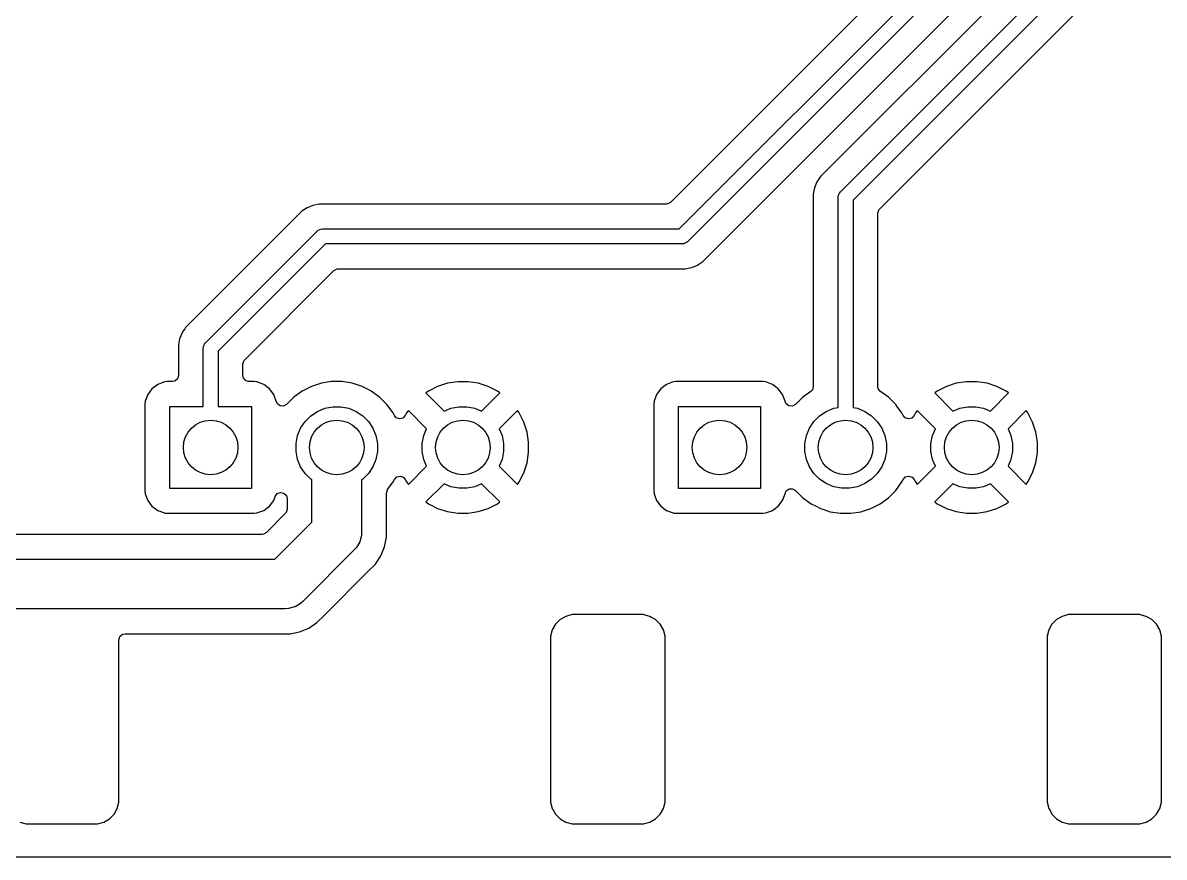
# Model space of a CAD drawing. Extents: x 103 to 241, y -131 to -73.
# Drawn here: x 142.22 to 165.21, y -131.5 to -114.7 of the extents above; entities that cross this region are included whole.
import ezdxf

# ---------------------------------------------------------------- set-up
doc = ezdxf.new("R2010")
doc.units = 0
doc.layers.add('BLACK', color=7, linetype='CONTINUOUS')

msp = doc.modelspace()

# ---------------------------------------------------------------- linework, layer by layer
at = {"layer": 'BLACK', "linetype": 'CONTINUOUS'}
for p, q in [((158.683934, -118.103934), (171, -105.787868)), ((171, -106.212132), (158.94, -118.272132)), ((159.476819, -118.443127), (170.287819, -107.632127)), ((162.963181, -110.616873), (155.266873, -118.313181)), ((155.437868, -118.85), (163.55946, -110.728407)), ((163.771592, -110.940539), (155.606066, -119.106066)), ((155.914669, -119.505277), (163.883127, -111.536819)), ((164.409984, -111.670069), (158.284727, -117.795325)), ((158.213534, -117.901874), (158.164499, -118.020255)), ((158.231712, -117.874669), (158.213534, -117.901874)), ((158.284721, -117.795332), (158.231711, -117.874668)), ((158.231711, -117.874668), (158.231712, -117.874669)), ((158.284727, -117.795325), (158.284721, -117.795332)), ((158.164497, -118.020261), (158.1395, -118.145928)), ((158.1395, -118.145928), (158.1395, -122.021025)), ((158.164499, -118.020255), (158.164497, -118.020261)), ((158.642882, -118.180736), (158.6573, -118.145928)), ((158.6573, -118.145928), (158.665279, -118.126665)), ((158.665279, -118.126665), (158.683934, -118.103934)), ((148.01122, -118.39481), (147.941881, -118.42353)), ((148.060251, -118.3745), (148.01122, -118.39481)), ((148.060261, -118.374497), (148.060251, -118.3745)), ((148.185929, -118.3495), (148.060261, -118.374497)), ((155.179192, -118.3495), (148.185929, -118.3495)), ((155.20555, -118.346666), (155.179192, -118.3495)), ((155.266873, -118.313181), (155.20555, -118.346666)), ((158.64, -118.21), (158.642882, -118.180736)), ((158.64, -122.442724), (158.64, -118.21)), ((158.94, -118.272132), (158.94, -122.442724)), ((147.835325, -118.494727), (145.494724, -120.835329)), ((147.835332, -118.494721), (147.835325, -118.494727)), ((147.941863, -118.42354), (147.835332, -118.494721)), ((147.941881, -118.42353), (147.941863, -118.42354)), ((159.4405, -118.530808), (159.460185, -118.463769)), ((159.4405, -122.021025), (159.4405, -118.530808)), ((159.460185, -118.463769), (159.476819, -118.443127)), ((148.166665, -118.875279), (148.198339, -118.862159)), ((148.198339, -118.862159), (148.220736, -118.852882)), ((148.220736, -118.852882), (148.25, -118.85)), ((148.25, -118.85), (155.437868, -118.85)), ((145.893934, -121.143934), (148.143934, -118.893934)), ((148.143934, -118.893934), (148.166665, -118.875279)), ((148.312132, -119.15), (146.15, -121.312132)), ((155.5, -119.15), (148.312132, -119.15)), ((155.529264, -119.147118), (155.5, -119.15)), ((155.551661, -119.13784), (155.529264, -119.147118)), ((155.583335, -119.124721), (155.551661, -119.13784)), ((155.606066, -119.106066), (155.583335, -119.124721)), ((155.832386, -119.560256), (155.914669, -119.505277)), ((146.686819, -121.483127), (148.483127, -119.686819)), ((148.483127, -119.686819), (148.54445, -119.653334)), ((148.54445, -119.653334), (148.570808, -119.6505)), ((148.570808, -119.6505), (155.564071, -119.6505)), ((155.564071, -119.6505), (155.648615, -119.633682)), ((155.648615, -119.633682), (155.689744, -119.625501)), ((155.689744, -119.625501), (155.808127, -119.576465)), ((155.808127, -119.576465), (155.832386, -119.560256)), ((145.454979, -120.894813), (145.423534, -120.941873)), ((145.47599, -120.863368), (145.454979, -120.894813)), ((145.494723, -120.835331), (145.47599, -120.863368)), ((145.494724, -120.835329), (145.494723, -120.835331)), ((145.374497, -121.060261), (145.3495, -121.185928)), ((145.374499, -121.060255), (145.374497, -121.060261)), ((145.423534, -120.941873), (145.374499, -121.060255)), ((145.875279, -121.166665), (145.893934, -121.143934)), ((145.3495, -121.185928), (145.3495, -121.8005)), ((145.85, -121.25), (145.852882, -121.220736)), ((145.85, -122.425), (145.85, -121.25)), ((145.852882, -121.220736), (145.8673, -121.185928)), ((145.8673, -121.185928), (145.875279, -121.166665)), ((146.15, -121.312132), (146.15, -122.425)), ((146.6505, -121.570808), (146.670185, -121.503769)), ((146.6505, -121.8005), (146.6505, -121.570808)), ((146.670185, -121.503769), (146.686819, -121.483127)), ((145.3495, -121.8005), (145.329815, -121.867539)), ((146.655523, -121.835435), (146.6505, -121.8005)), ((146.659418, -121.841496), (146.655523, -121.835435)), ((146.661706, -121.852011), (146.659418, -121.841496)), ((146.679007, -121.871978), (146.661706, -121.852011)), ((144.817452, -122.067455), (144.731206, -122.182664)), ((144.817455, -122.067452), (144.817452, -122.067455)), ((144.932664, -121.981206), (144.817455, -122.067452)), ((144.932671, -121.981202), (144.932664, -121.981206)), ((145.067516, -121.930908), (144.932671, -121.981202)), ((145.127123, -121.924501), (145.067516, -121.930908)), ((145.12713, -121.9245), (145.127123, -121.924501)), ((145.225501, -121.9245), (145.12713, -121.9245)), ((145.277011, -121.913294), (145.225501, -121.9245)), ((145.329815, -121.867539), (145.277011, -121.913294)), ((146.693297, -121.894213), (146.679007, -121.871978)), ((146.701533, -121.897974), (146.693297, -121.894213)), ((146.707461, -121.904815), (146.701533, -121.897974)), ((146.732812, -121.912259), (146.707461, -121.904815)), ((146.756853, -121.923238), (146.732812, -121.912259)), ((146.765814, -121.921949), (146.756853, -121.923238)), ((146.7745, -121.9245), (146.765814, -121.921949)), ((146.872865, -121.9245), (146.7745, -121.9245)), ((146.872873, -121.9245), (146.872865, -121.9245)), ((146.872881, -121.9245), (146.872873, -121.9245)), ((146.872883, -121.924501), (146.872881, -121.9245)), ((146.932483, -121.930908), (146.872883, -121.924501)), ((147.067328, -121.981202), (146.932482, -121.930908)), ((146.932482, -121.930908), (146.932483, -121.930908)), ((147.067335, -121.981206), (147.067328, -121.981202)), ((147.182544, -122.067452), (147.067335, -121.981206)), ((147.182547, -122.067455), (147.182544, -122.067452)), ((147.268793, -122.182664), (147.182547, -122.067455)), ((148.031179, -122.021612), (147.845285, -122.11633)), ((148.22961, -121.957137), (148.031179, -122.021612)), ((148.435676, -121.9245), (148.22961, -121.957137)), ((148.435681, -121.9245), (148.435676, -121.9245)), ((148.644319, -121.9245), (148.435681, -121.9245)), ((148.644324, -121.9245), (148.644319, -121.9245)), ((148.850389, -121.957137), (148.644324, -121.9245)), ((149.04882, -122.021612), (148.850389, -121.957137)), ((149.224047, -122.110895), (149.04882, -122.021612)), ((150.571372, -122.022075), (150.385552, -122.116757)), ((150.769727, -121.957626), (150.571372, -122.022075)), ((150.975721, -121.925), (150.769727, -121.957626)), ((151.184279, -121.925), (150.975721, -121.925)), ((151.390272, -121.957626), (151.184279, -121.925)), ((151.588627, -122.022075), (151.390272, -121.957626)), ((151.774451, -122.116759), (151.588627, -122.022075)), ((155.067452, -122.067455), (154.981206, -122.182664)), ((155.067455, -122.067452), (155.067452, -122.067455)), ((155.182664, -121.981206), (155.067455, -122.067452)), ((155.182671, -121.981202), (155.182664, -121.981206)), ((155.317516, -121.930908), (155.182671, -121.981202)), ((155.377123, -121.924501), (155.317516, -121.930908)), ((155.377129, -121.9245), (155.377123, -121.924501)), ((157.122864, -121.9245), (155.377129, -121.9245)), ((157.122873, -121.9245), (157.122864, -121.9245)), ((157.122881, -121.9245), (157.122873, -121.9245)), ((157.122883, -121.924501), (157.122881, -121.9245)), ((157.182483, -121.930908), (157.122883, -121.924501)), ((157.317328, -121.981202), (157.182482, -121.930908)), ((157.182482, -121.930908), (157.182483, -121.930908)), ((157.317335, -121.981206), (157.317328, -121.981202)), ((157.432544, -122.067452), (157.317335, -121.981206)), ((157.432547, -122.067455), (157.432544, -122.067452)), ((157.518793, -122.182664), (157.432547, -122.067455)), ((158.1395, -122.021025), (158.119815, -122.088064)), ((159.448949, -122.066012), (159.4405, -122.021025)), ((159.491614, -122.121343), (159.448949, -122.066012)), ((160.821372, -122.022075), (160.635552, -122.116757)), ((161.019727, -121.957626), (160.821372, -122.022075)), ((161.225721, -121.925), (161.019727, -121.957626)), ((161.434279, -121.925), (161.225721, -121.925)), ((161.640272, -121.957626), (161.434279, -121.925)), ((161.838627, -122.022075), (161.640272, -121.957626)), ((162.024451, -122.116759), (161.838627, -122.022075)), ((144.731202, -122.182671), (144.680908, -122.317517)), ((144.731206, -122.182664), (144.731202, -122.182671)), ((147.268797, -122.182671), (147.268793, -122.182664)), ((147.319092, -122.31752), (147.268797, -122.182671)), ((147.676496, -122.238964), (147.529426, -122.386034)), ((147.845285, -122.11633), (147.676496, -122.238964)), ((149.234714, -122.11633), (149.224047, -122.110895)), ((149.403505, -122.238965), (149.234714, -122.11633)), ((149.551035, -122.386495), (149.403505, -122.238965)), ((150.385552, -122.116757), (150.33618, -122.152627)), ((150.33618, -122.152627), (150.701613, -122.518059)), ((151.458386, -122.518059), (151.823819, -122.152627)), ((151.823819, -122.152627), (151.774451, -122.116759)), ((154.981202, -122.182671), (154.930908, -122.317517)), ((154.981206, -122.182664), (154.981202, -122.182671)), ((157.518797, -122.182671), (157.518793, -122.182664)), ((157.569092, -122.31752), (157.518797, -122.182671)), ((157.926496, -122.238964), (157.779426, -122.386034)), ((158.088386, -122.121343), (157.926496, -122.238964)), ((158.119815, -122.088064), (158.088386, -122.121343)), ((159.653505, -122.238965), (159.491614, -122.121343)), ((159.801035, -122.386495), (159.653505, -122.238965)), ((160.635552, -122.116757), (160.58618, -122.152627)), ((160.58618, -122.152627), (160.951613, -122.518059)), ((161.708386, -122.518059), (162.073819, -122.152627)), ((162.073819, -122.152627), (162.024451, -122.116759)), ((144.674501, -122.377116), (144.6745, -122.377135)), ((144.6745, -122.377135), (144.6745, -124.12287)), ((144.680908, -122.317517), (144.674501, -122.377116)), ((145.175, -124.075), (145.175, -122.425)), ((145.175, -122.425), (145.85, -122.425)), ((146.15, -122.425), (146.825, -122.425)), ((146.825, -122.425), (146.825, -124.075)), ((147.320876, -122.325068), (147.319092, -122.31752)), ((147.323515, -122.324444), (147.320876, -122.325068)), ((147.342478, -122.372662), (147.323515, -122.324444)), ((147.398411, -122.414534), (147.342478, -122.372662)), ((147.468103, -122.419518), (147.398411, -122.414534)), ((147.529426, -122.386034), (147.468103, -122.419518)), ((148.016626, -122.612266), (148.151098, -122.522415)), ((148.151098, -122.522415), (148.300515, -122.460524)), ((148.300515, -122.460524), (148.459136, -122.428973)), ((148.459136, -122.428973), (148.620864, -122.428973)), ((148.620864, -122.428973), (148.779485, -122.460524)), ((148.779485, -122.460524), (148.928902, -122.522415)), ((148.928902, -122.522415), (149.063374, -122.612266)), ((149.587334, -122.436456), (149.551035, -122.386495)), ((149.673671, -122.555287), (149.587334, -122.436456)), ((149.982627, -122.50618), (149.946755, -122.555555)), ((150.348059, -122.871612), (149.982627, -122.50618)), ((150.701613, -122.518059), (150.840515, -122.460524)), ((150.840515, -122.460524), (150.999136, -122.428973)), ((150.999136, -122.428973), (151.160864, -122.428973)), ((151.160864, -122.428973), (151.319485, -122.460524)), ((151.319485, -122.460524), (151.458386, -122.518059)), ((152.177371, -122.506179), (151.811939, -122.87161)), ((152.177372, -122.50618), (152.177371, -122.506179)), ((152.213236, -122.555543), (152.177372, -122.50618)), ((154.924501, -122.377116), (154.9245, -122.377135)), ((154.9245, -122.377135), (154.9245, -124.12287)), ((154.930908, -122.317517), (154.924501, -122.377116)), ((155.425, -124.075), (155.425, -122.425)), ((155.425, -122.425), (157.075, -122.425)), ((157.075, -122.425), (157.075, -124.075)), ((157.570876, -122.325068), (157.569092, -122.31752)), ((157.573515, -122.324444), (157.570876, -122.325068)), ((157.592478, -122.372662), (157.573515, -122.324444)), ((157.648411, -122.414534), (157.592478, -122.372662)), ((157.718103, -122.419518), (157.648411, -122.414534)), ((157.779426, -122.386034), (157.718103, -122.419518)), ((158.266626, -122.612266), (158.401098, -122.522415)), ((158.401098, -122.522415), (158.550515, -122.460524)), ((158.550515, -122.460524), (158.64, -122.442724)), ((158.94, -122.442724), (159.029485, -122.460524)), ((159.029485, -122.460524), (159.178902, -122.522415)), ((159.178902, -122.522415), (159.313374, -122.612266)), ((159.837334, -122.436456), (159.801035, -122.386495)), ((159.923671, -122.555287), (159.837334, -122.436456)), ((160.232627, -122.50618), (160.196755, -122.555555)), ((160.598059, -122.871612), (160.232627, -122.50618)), ((160.951613, -122.518059), (161.090515, -122.460524)), ((161.090515, -122.460524), (161.249136, -122.428973)), ((161.249136, -122.428973), (161.410864, -122.428973)), ((161.410864, -122.428973), (161.569485, -122.460524)), ((161.569485, -122.460524), (161.708386, -122.518059)), ((162.427371, -122.506179), (162.061939, -122.87161)), ((162.427372, -122.50618), (162.427371, -122.506179)), ((162.463236, -122.555543), (162.427372, -122.50618)), ((147.812415, -122.861098), (147.902266, -122.726626)), ((147.902266, -122.726626), (148.016626, -122.612266)), ((149.063374, -122.612266), (149.177734, -122.726626)), ((149.177734, -122.726626), (149.267585, -122.861098)), ((149.699796, -122.606561), (149.673671, -122.555287)), ((149.738834, -122.651615), (149.699796, -122.606561)), ((149.804969, -122.674153), (149.738834, -122.651615)), ((149.87279, -122.657358), (149.804969, -122.674153)), ((149.920765, -122.606563), (149.87279, -122.657358)), ((149.946755, -122.555555), (149.920765, -122.606563)), ((152.213244, -122.555556), (152.213236, -122.555543)), ((152.307924, -122.741372), (152.213244, -122.555556)), ((152.372373, -122.939727), (152.307924, -122.741372)), ((158.062415, -122.861098), (158.152266, -122.726626)), ((158.152266, -122.726626), (158.266626, -122.612266)), ((159.313374, -122.612266), (159.427734, -122.726626)), ((159.427734, -122.726626), (159.517585, -122.861098)), ((159.949796, -122.606561), (159.923671, -122.555287)), ((159.988834, -122.651615), (159.949796, -122.606561)), ((160.054969, -122.674153), (159.988834, -122.651615)), ((160.12279, -122.657358), (160.054969, -122.674153)), ((160.170765, -122.606563), (160.12279, -122.657358)), ((160.196755, -122.555555), (160.170765, -122.606563)), ((162.463244, -122.555556), (162.463236, -122.555543)), ((162.557924, -122.741372), (162.463244, -122.555556)), ((162.622373, -122.939727), (162.557924, -122.741372)), ((147.750524, -123.010515), (147.812415, -122.861098)), ((149.267585, -122.861098), (149.329476, -123.010515)), ((150.290524, -123.010515), (150.348059, -122.871612)), ((151.811939, -122.87161), (151.869476, -123.010515)), ((152.405, -123.14572), (152.372373, -122.939727)), ((158.000524, -123.010515), (158.062415, -122.861098)), ((159.517585, -122.861098), (159.579476, -123.010515)), ((160.540524, -123.010515), (160.598059, -122.871612)), ((162.061939, -122.87161), (162.119476, -123.010515)), ((162.655, -123.14572), (162.622373, -122.939727)), ((147.718973, -123.169136), (147.750524, -123.010515)), ((147.718973, -123.330864), (147.718973, -123.169136)), ((149.329476, -123.010515), (149.361027, -123.169136)), ((149.361027, -123.169136), (149.361027, -123.330864)), ((150.258973, -123.169136), (150.290524, -123.010515)), ((150.258973, -123.330864), (150.258973, -123.169136)), ((151.869476, -123.010515), (151.901027, -123.169136)), ((151.901027, -123.169136), (151.901027, -123.330864)), ((152.405, -123.354279), (152.405, -123.14572)), ((157.968973, -123.169136), (158.000524, -123.010515)), ((157.968973, -123.330864), (157.968973, -123.169136)), ((159.579476, -123.010515), (159.611027, -123.169136)), ((159.611027, -123.169136), (159.611027, -123.330864)), ((160.508973, -123.169136), (160.540524, -123.010515)), ((160.508973, -123.330864), (160.508973, -123.169136)), ((162.119476, -123.010515), (162.151027, -123.169136)), ((162.151027, -123.169136), (162.151027, -123.330864)), ((162.655, -123.354279), (162.655, -123.14572)), ((147.750524, -123.489485), (147.718973, -123.330864)), ((149.361027, -123.330864), (149.329476, -123.489485)), ((150.290524, -123.489485), (150.258973, -123.330864)), ((151.901027, -123.330864), (151.869476, -123.489485)), ((152.372373, -123.560272), (152.405, -123.354279)), ((158.000524, -123.489485), (157.968973, -123.330864)), ((159.611027, -123.330864), (159.579476, -123.489485)), ((160.540524, -123.489485), (160.508973, -123.330864)), ((162.151027, -123.330864), (162.119476, -123.489485)), ((162.622373, -123.560272), (162.655, -123.354279)), ((147.812415, -123.638902), (147.750524, -123.489485)), ((147.902266, -123.773374), (147.812415, -123.638902)), ((149.267585, -123.638902), (149.177734, -123.773374)), ((149.329476, -123.489485), (149.267585, -123.638902)), ((149.982627, -123.993819), (150.348059, -123.628386)), ((150.348059, -123.628386), (150.290524, -123.489485)), ((151.869476, -123.489485), (151.81194, -123.628387)), ((151.81194, -123.628387), (152.177371, -123.993818)), ((152.307924, -123.758627), (152.372373, -123.560272)), ((158.062415, -123.638902), (158.000524, -123.489485)), ((158.152266, -123.773374), (158.062415, -123.638902)), ((159.517585, -123.638902), (159.427734, -123.773374)), ((159.579476, -123.489485), (159.517585, -123.638902)), ((160.232627, -123.993819), (160.598059, -123.628386)), ((160.598059, -123.628386), (160.540524, -123.489485)), ((162.119476, -123.489485), (162.06194, -123.628387)), ((162.06194, -123.628387), (162.427371, -123.993818)), ((162.557924, -123.758627), (162.622373, -123.560272)), ((148.016626, -123.887734), (147.902266, -123.773374)), ((148.04, -123.903351), (148.016626, -123.887734)), ((148.04, -124.752894), (148.04, -123.903351)), ((149.063374, -123.887734), (149.04, -123.903351)), ((149.04, -123.903351), (149.04, -124.96)), ((149.177734, -123.773374), (149.063374, -123.887734)), ((149.67367, -123.944714), (149.699796, -123.893437)), ((149.699796, -123.893437), (149.747769, -123.842642)), ((149.747769, -123.842642), (149.81559, -123.825846)), ((149.81559, -123.825846), (149.881725, -123.848383)), ((149.881725, -123.848383), (149.920766, -123.893437)), ((149.920766, -123.893437), (149.946759, -123.944451)), ((152.21324, -123.944451), (152.307924, -123.758627)), ((158.266626, -123.887734), (158.152266, -123.773374)), ((158.401098, -123.977585), (158.266626, -123.887734)), ((159.313374, -123.887734), (159.178902, -123.977585)), ((159.427734, -123.773374), (159.313374, -123.887734)), ((159.92367, -123.944714), (159.949796, -123.893437)), ((159.949796, -123.893437), (159.997769, -123.842642)), ((159.997769, -123.842642), (160.06559, -123.825846)), ((160.06559, -123.825846), (160.131725, -123.848383)), ((160.131725, -123.848383), (160.170766, -123.893437)), ((160.170766, -123.893437), (160.196759, -123.944451)), ((162.46324, -123.944451), (162.557924, -123.758627)), ((144.6745, -124.12287), (144.674501, -124.122876)), ((144.674501, -124.122876), (144.680908, -124.182483)), ((146.825, -124.075), (145.175, -124.075)), ((149.5405, -124.168295), (149.560185, -124.101256)), ((149.560185, -124.101256), (149.564171, -124.095423)), ((149.564171, -124.095423), (149.67367, -123.944714)), ((149.946759, -123.944451), (149.982627, -123.993818)), ((149.982627, -123.993818), (149.982627, -123.993819)), ((150.701611, -123.981939), (150.336179, -124.347371)), ((150.840515, -124.039476), (150.701611, -123.981939)), ((150.999136, -124.071027), (150.840515, -124.039476)), ((151.160864, -124.071027), (150.999136, -124.071027)), ((151.319485, -124.039476), (151.160864, -124.071027)), ((151.458387, -123.98194), (151.319485, -124.039476)), ((151.823818, -124.347371), (151.458387, -123.98194)), ((152.177371, -123.993818), (152.177372, -123.993818)), ((152.177372, -123.993818), (152.21324, -123.944451)), ((154.9245, -124.12287), (154.924501, -124.122876)), ((154.924501, -124.122876), (154.930908, -124.182483)), ((157.075, -124.075), (155.425, -124.075)), ((157.573757, -124.175619), (157.595147, -124.123896)), ((157.595147, -124.123896), (157.652517, -124.084014)), ((157.652517, -124.084014), (157.72234, -124.08148)), ((157.72234, -124.08148), (157.779425, -124.113965)), ((157.779425, -124.113965), (157.926495, -124.261035)), ((158.550515, -124.039476), (158.401098, -123.977585)), ((158.709136, -124.071027), (158.550515, -124.039476)), ((158.870864, -124.071027), (158.709136, -124.071027)), ((159.029485, -124.039476), (158.870864, -124.071027)), ((159.178902, -123.977585), (159.029485, -124.039476)), ((159.653505, -124.261035), (159.801035, -124.113505)), ((159.801035, -124.113505), (159.92367, -123.944714)), ((160.196759, -123.944451), (160.232627, -123.993818)), ((160.232627, -123.993818), (160.232627, -123.993819)), ((160.951611, -123.981939), (160.586179, -124.347371)), ((161.090515, -124.039476), (160.951611, -123.981939)), ((161.249136, -124.071027), (161.090515, -124.039476)), ((161.410864, -124.071027), (161.249136, -124.071027)), ((161.569485, -124.039476), (161.410864, -124.071027)), ((161.708387, -123.98194), (161.569485, -124.039476)), ((162.073818, -124.347371), (161.708387, -123.98194)), ((162.427371, -123.993818), (162.427372, -123.993818)), ((162.427372, -123.993818), (162.46324, -123.944451)), ((144.680908, -124.182483), (144.731202, -124.317328)), ((144.731202, -124.317328), (144.731206, -124.317335)), ((144.731206, -124.317335), (144.817452, -124.432544)), ((147.182546, -124.432546), (147.268796, -124.317331)), ((147.268796, -124.317331), (147.291849, -124.255523)), ((147.291849, -124.255523), (147.299318, -124.235498)), ((147.299318, -124.235498), (147.341189, -124.179564)), ((147.341189, -124.179564), (147.406653, -124.155147)), ((147.406653, -124.155147), (147.474926, -124.169998)), ((147.474926, -124.169998), (147.524332, -124.219403)), ((147.524332, -124.219403), (147.5395, -124.278831)), ((147.5395, -124.278831), (147.5395, -124.494218)), ((149.5405, -125.058541), (149.5405, -124.168295)), ((150.336179, -124.347371), (150.33618, -124.347372)), ((150.33618, -124.347372), (150.385543, -124.383236)), ((150.385543, -124.383236), (150.385556, -124.383244)), ((150.385556, -124.383244), (150.571372, -124.477924)), ((151.588627, -124.477924), (151.774451, -124.38324)), ((151.774451, -124.38324), (151.823818, -124.347372)), ((151.823818, -124.347372), (151.823818, -124.347371)), ((154.930908, -124.182483), (154.981202, -124.317328)), ((154.981202, -124.317328), (154.981206, -124.317335)), ((154.981206, -124.317335), (155.067452, -124.432544)), ((157.432546, -124.432546), (157.518796, -124.317331)), ((157.518796, -124.317331), (157.569091, -124.182483)), ((157.569091, -124.182481), (157.570874, -124.174938)), ((157.569091, -124.182483), (157.569091, -124.182481)), ((157.570874, -124.174938), (157.573757, -124.175619)), ((157.926495, -124.261035), (158.095286, -124.38367)), ((158.095286, -124.38367), (158.181394, -124.427544)), ((159.298816, -124.478389), (159.484714, -124.38367)), ((159.484714, -124.38367), (159.653505, -124.261035)), ((160.586179, -124.347371), (160.58618, -124.347372)), ((160.58618, -124.347372), (160.635543, -124.383236)), ((160.635543, -124.383236), (160.635556, -124.383244)), ((160.635556, -124.383244), (160.821372, -124.477924)), ((161.838627, -124.477924), (162.024451, -124.38324)), ((162.024451, -124.38324), (162.073818, -124.347372)), ((162.073818, -124.347372), (162.073818, -124.347371)), ((144.817452, -124.432544), (144.817455, -124.432547)), ((144.817455, -124.432547), (144.932664, -124.518793)), ((144.932664, -124.518793), (144.932671, -124.518797)), ((144.932671, -124.518797), (145.067517, -124.569091)), ((145.067517, -124.569091), (145.067516, -124.569091)), ((145.067516, -124.569091), (145.074444, -124.569835)), ((145.074444, -124.569835), (145.127127, -124.5755)), ((145.127127, -124.5755), (146.872872, -124.575499)), ((146.872872, -124.575499), (146.932483, -124.569091)), ((146.932483, -124.569091), (147.067331, -124.518796)), ((147.067331, -124.518796), (147.182546, -124.432546)), ((147.503181, -124.581899), (147.121899, -124.963181)), ((147.519815, -124.561257), (147.503181, -124.581899)), ((147.5395, -124.494218), (147.519815, -124.561257)), ((150.571372, -124.477924), (150.769727, -124.542373)), ((150.769727, -124.542373), (150.975721, -124.575)), ((150.975721, -124.575), (151.184279, -124.575)), ((151.184279, -124.575), (151.390272, -124.542373)), ((151.390272, -124.542373), (151.588627, -124.477924)), ((155.067452, -124.432544), (155.067455, -124.432547)), ((155.067455, -124.432547), (155.182664, -124.518793)), ((155.182664, -124.518793), (155.182671, -124.518797)), ((155.182671, -124.518797), (155.317517, -124.569091)), ((155.317517, -124.569091), (155.317516, -124.569091)), ((155.317516, -124.569091), (155.324444, -124.569835)), ((155.324444, -124.569835), (155.377127, -124.5755)), ((155.377127, -124.5755), (157.122872, -124.575499)), ((157.122872, -124.575499), (157.182483, -124.569091)), ((157.182483, -124.569091), (157.317331, -124.518796)), ((157.317331, -124.518796), (157.432546, -124.432546)), ((158.181394, -124.427544), (158.281179, -124.478387)), ((158.281179, -124.478387), (158.281181, -124.478387)), ((158.281181, -124.478387), (158.281184, -124.478389)), ((158.281184, -124.478389), (158.329901, -124.494218)), ((158.329901, -124.494218), (158.47961, -124.542862)), ((158.47961, -124.542862), (158.685676, -124.5755)), ((158.685676, -124.5755), (158.685681, -124.5755)), ((158.685681, -124.5755), (158.894324, -124.5755)), ((158.894324, -124.5755), (159.100389, -124.542862)), ((159.100389, -124.542862), (159.117282, -124.537373)), ((159.117282, -124.537373), (159.298816, -124.478389)), ((160.821372, -124.477924), (161.019727, -124.542373)), ((161.019727, -124.542373), (161.225721, -124.575)), ((161.225721, -124.575), (161.434279, -124.575)), ((161.434279, -124.575), (161.640272, -124.542373)), ((161.640272, -124.542373), (161.838627, -124.477924)), ((147.292894, -125.5), (148.04, -124.752894)), ((147.034218, -124.9995), (119.525783, -124.9995)), ((147.060576, -124.996666), (147.034218, -124.9995)), ((147.121899, -124.963181), (147.060576, -124.996666)), ((149.035723, -125.025263), (149.00194, -125.151342)), ((149.04, -124.96), (149.035723, -125.025247)), ((149.035723, -125.025247), (149.035723, -125.025263)), ((149.502051, -125.251835), (149.5405, -125.058541)), ((148.936668, -125.264389), (148.893553, -125.313553)), ((148.936677, -125.264381), (148.936668, -125.264389)), ((149.00194, -125.151342), (148.936677, -125.264381)), ((149.426632, -125.433914), (149.502051, -125.251835)), ((119.267107, -125.5), (147.292894, -125.5)), ((148.893553, -125.313553), (147.853553, -126.353553)), ((149.317139, -125.597782), (149.426632, -125.433914)), ((148.284209, -126.63071), (149.177778, -125.737141)), ((149.177778, -125.737141), (149.177782, -125.737139)), ((149.177782, -125.737139), (149.317139, -125.597782)), ((147.804381, -126.396677), (147.699074, -126.457476)), ((147.804396, -126.396661), (147.804381, -126.396677)), ((147.853553, -126.353553), (147.804396, -126.396661)), ((147.5, -126.5), (119.06, -126.5)), ((147.565248, -126.495723), (147.5, -126.5)), ((147.565263, -126.495723), (147.565248, -126.495723)), ((147.691342, -126.46194), (147.565263, -126.495723)), ((147.699074, -126.457476), (147.691342, -126.46194)), ((148.137782, -126.777139), (148.277139, -126.637782)), ((148.277139, -126.637782), (148.27714, -126.637779)), ((148.27714, -126.637779), (148.284206, -126.630714)), ((148.284206, -126.630714), (148.284209, -126.63071)), ((153.154812, -126.650608), (153.040686, -126.7165)), ((153.282108, -126.6165), (153.154812, -126.650608)), ((153.413892, -126.6165), (153.282108, -126.6165)), ((154.717892, -126.6165), (153.413892, -126.6165)), ((154.77091, -126.630706), (154.717892, -126.6165)), ((154.845187, -126.650608), (154.77091, -126.630706)), ((154.88176, -126.671724), (154.845187, -126.650608)), ((154.959314, -126.7165), (154.88176, -126.671724)), ((163.154812, -126.650608), (163.040686, -126.7165)), ((163.282108, -126.6165), (163.154812, -126.650608)), ((163.413892, -126.6165), (163.282108, -126.6165)), ((164.717892, -126.6165), (163.413892, -126.6165)), ((164.77091, -126.630706), (164.717892, -126.6165)), ((164.845187, -126.650608), (164.77091, -126.630706)), ((164.88176, -126.671724), (164.845187, -126.650608)), ((164.959314, -126.7165), (164.88176, -126.671724)), ((147.845165, -126.939961), (147.973914, -126.886632)), ((147.973914, -126.886632), (148.137782, -126.777139)), ((152.9475, -126.809686), (152.881608, -126.923812)), ((152.947502, -126.809683), (152.9475, -126.809686)), ((153.040683, -126.716502), (152.947502, -126.809683)), ((153.040686, -126.7165), (153.040683, -126.716502)), ((155.0525, -126.809686), (154.959314, -126.7165)), ((155.118392, -126.923814), (155.0525, -126.809686)), ((162.9475, -126.809686), (162.881608, -126.923812)), ((162.947502, -126.809683), (162.9475, -126.809686)), ((163.040683, -126.716502), (162.947502, -126.809683)), ((163.040686, -126.7165), (163.040683, -126.716502)), ((165.0525, -126.809686), (164.959314, -126.7165)), ((165.118392, -126.923814), (165.0525, -126.809686)), ((144.1525, -127.1245), (144.172185, -127.057461)), ((144.1525, -130.391892), (144.1525, -127.1245)), ((144.172185, -127.057461), (144.179517, -127.051108)), ((144.179517, -127.051108), (144.224989, -127.011706)), ((144.224989, -127.011706), (144.2765, -127.0005)), ((144.2765, -127.0005), (147.598542, -127.0005)), ((147.598542, -127.0005), (147.629566, -126.994328)), ((147.629566, -126.994328), (147.695188, -126.981275)), ((147.695188, -126.981275), (147.791836, -126.962051)), ((147.791836, -126.962051), (147.845165, -126.939961)), ((152.881608, -126.923812), (152.8475, -127.051108)), ((152.8475, -127.051108), (152.8475, -130.391891)), ((155.1525, -127.051108), (155.118392, -126.923814)), ((155.1525, -130.391892), (155.1525, -127.051108)), ((162.881608, -126.923812), (162.8475, -127.051108)), ((162.8475, -127.051108), (162.8475, -130.391891)), ((165.1525, -127.051108), (165.118392, -126.923814)), ((165.1525, -130.391892), (165.1525, -127.051108)), ((144.0525, -130.633314), (144.118392, -130.519186)), ((144.118392, -130.519186), (144.1525, -130.391892)), ((152.8475, -130.391891), (152.881608, -130.519187)), ((152.881608, -130.519187), (152.914554, -130.57625)), ((152.914554, -130.57625), (152.9475, -130.633314)), ((155.0525, -130.633314), (155.118392, -130.519186)), ((155.118392, -130.519186), (155.1525, -130.391892)), ((162.8475, -130.391891), (162.881608, -130.519187)), ((162.881608, -130.519187), (162.914554, -130.57625)), ((162.914554, -130.57625), (162.9475, -130.633314)), ((165.0525, -130.633314), (165.118392, -130.519186)), ((165.118392, -130.519186), (165.1525, -130.391892)), ((142.154814, -130.792392), (142.282108, -130.8265)), ((143.717892, -130.8265), (143.845186, -130.792392)), ((143.845186, -130.792392), (143.959314, -130.7265)), ((143.959314, -130.7265), (144.0525, -130.633314)), ((152.9475, -130.633314), (153.040686, -130.7265)), ((153.040686, -130.7265), (153.154814, -130.792392)), ((153.154814, -130.792392), (153.282108, -130.8265)), ((154.717892, -130.8265), (154.845186, -130.792392)), ((154.845186, -130.792392), (154.959314, -130.7265)), ((154.959314, -130.7265), (155.0525, -130.633314)), ((162.9475, -130.633314), (163.040686, -130.7265)), ((163.040686, -130.7265), (163.154814, -130.792392)), ((163.154814, -130.792392), (163.282108, -130.8265)), ((164.717892, -130.8265), (164.845186, -130.792392)), ((164.845186, -130.792392), (164.959314, -130.7265)), ((164.959314, -130.7265), (165.0525, -130.633314)), ((142.282108, -130.8265), (142.28211, -130.8265)), ((142.28211, -130.8265), (143.71789, -130.8265)), ((143.71789, -130.8265), (143.717892, -130.8265)), ((153.282108, -130.8265), (153.28211, -130.8265)), ((153.28211, -130.8265), (154.71789, -130.8265)), ((154.71789, -130.8265), (154.717892, -130.8265)), ((163.282108, -130.8265), (163.28211, -130.8265)), ((163.28211, -130.8265), (164.71789, -130.8265)), ((164.71789, -130.8265), (164.717892, -130.8265)), ((241.1255, -131.4995), (107.1245, -131.4995))]:
    msp.add_line(p, q, dxfattribs=at)
at = {"layer": 'BLACK'}
for centre in [(146, -123.25), (148.54, -123.25), (151.08, -123.25), (156.25, -123.25), (158.79, -123.25), (161.33, -123.25)]:
    msp.add_circle(centre, 0.55, dxfattribs=at)

doc.saveas('drawing.dxf')
